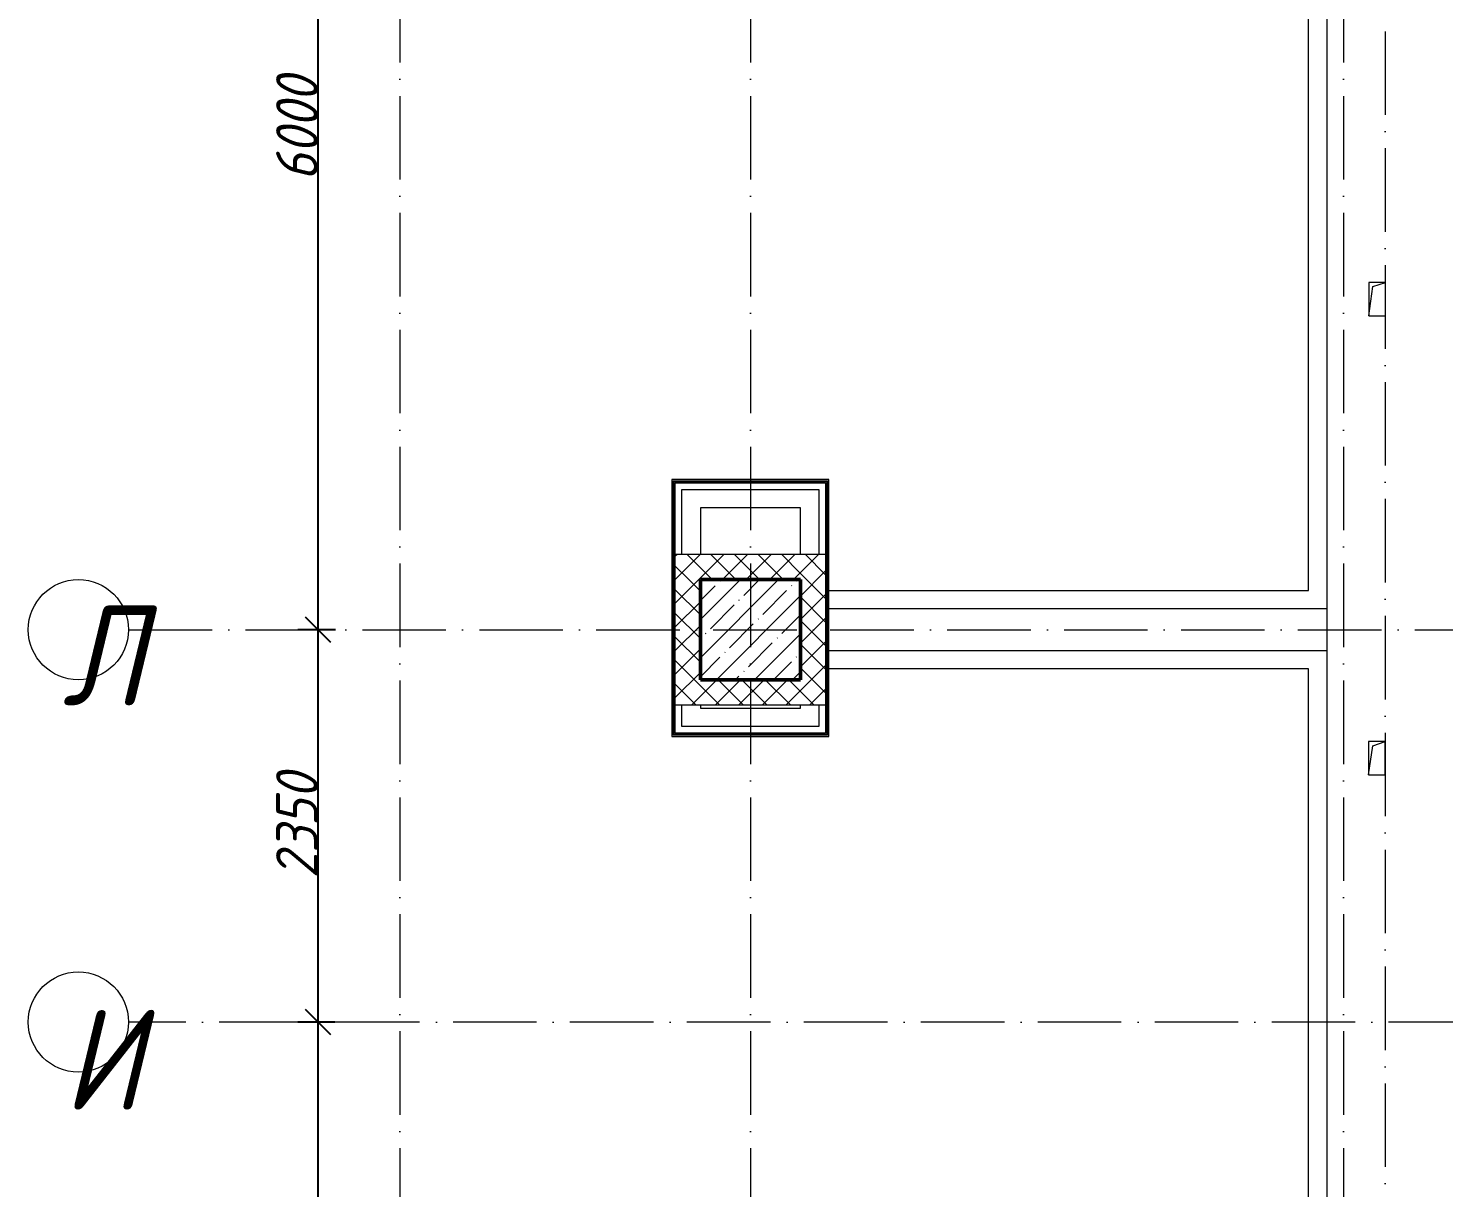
# Model space of a CAD drawing. Header units: millimetres. Extents: x -12989 to 629078, y -109036 to 555275.
# Drawn here: x 579740 to 588213, y 281231 to 288174 of the extents above; entities that cross this region are included whole.
import ezdxf

# ---------------------------------------------------------------- set-up
doc = ezdxf.new("R2010")
doc.units = ezdxf.units.MM
doc.linetypes.add('50_200_ШТРИХ_1Т_ш5_п1_п1_', pattern=[700, 500, -100, 0, -100])
for name, color, linetype, lineweight in [('A-____-____-DIMS', 7, 'Continuous', 9), ('A-FLOR-____-OTLN', 7, 'Continuous', 9), ('A-GENM-____-OTLN', 7, 'Continuous', 9), ('A-WALL-____-MCUT-3', 7, 'Continuous', 9), ('A-WALL-____-OTLN', 7, 'Continuous', 9), ('A-WALL-____-PATT-1', 7, 'Continuous', 9), ('A-WALL-FNSH-MCUT-1', 7, 'Continuous', 9), ('S-COLS-____-MCUT', 7, 'Continuous', 50), ('S-COLS-____-OTLN', 7, 'Continuous', 9), ('S-GRID-____-IDEN', 7, 'Continuous', 9), ('S-GRID-____-OTLN-1', 7, '50_200_ШТРИХ_1Т_ш5_п1_п1_', 9)]:
    doc.layers.add(name, color=color, linetype=linetype, lineweight=lineweight)
doc.styles.add('ISOCPEUR_I', font='isocpeui.ttf', dxfattribs={"width": 0.9, "height": 2.5})
doc.styles.add('ISOCPEUR_I_9', font='isocpeui.ttf', dxfattribs={"width": 0.9, "height": 250})
doc.dimstyles.new('ISO-2_5_0_9К_БОЛЬШОЙ_ОСИ', dxfattribs={"dimscale": 304.8, "dimtxt": 248.995294, "dimasz": 0.492126, "dimexe": 0.393701, "dimexo": 0, "dimgap": 0, "dimtad": 1, "dimdec": 0, "dimzin": 0, "dimdsep": 46, "dimtxsty": 'ISOCPEUR_I_9', "dimblk1": 'OBLIQUE', "dimblk2": 'OBLIQUE', "dimsah": 1, "dimcen": 0.09, "dimdle": 0.393701, "dimazin": 0, "dimtfac": 1, "dimtdec": 4, "dimtix": 1, "dimtmove": 0, "dimatfit": 3, "dimfxl": 1, "dimtvp": 1, "dimtolj": 1, "dimtzin": 0, "dimarcsym": 2})
pattern_1 = [(45, (513013.31, 265891.49), (-70.71068, 70.71068), []), (135, (513013.31, 265891.49), (-70.71068, -70.71068), [])]

# ---------------------------------------------------------------- blocks, each defined once
blk = doc.blocks.new('BSC_Колонна _Прямоугольная - 600х600-V12-АР1_План отверстий 1 этажа в осях 1-64_А-ГГ')
at = {"layer": 'S-COLS-____-OTLN'}
h = blk.add_hatch(dxfattribs=at)
h.set_pattern_fill('FP_42', color=256, style=0, pattern_type=2)
h.set_pattern_definition([(45, (-71050, -18681.04), (-114.04925, 114.04925), []), (45, (-70935.95, -18681.04), (-114.04925, 114.04925), [201.613, -40.323, 3.353, -36.97])])
h.paths.add_polyline_path([(-300, -300), (300, -300), (300, 300), (-300, 300), (-300, 113.3)], flags=0)
at = {"layer": 'S-COLS-____-MCUT'}
for p, q in [((300, 300), (-300, 300)), ((-300, 300), (-300, -300)), ((300, -300), (300, 300)), ((-300, -300), (300, -300))]:
    blk.add_line(p, q, dxfattribs=at)
blk = doc.blocks.new('AR_Отверстие прямоугольное _в плите_ - AR_Отверстие прямоугольное _в плите_-V181-АР1_План отверстий 1 этажа в осях 1-64_А-ГГ')
at = {"layer": 'A-GENM-____-OTLN'}
for p, q in [((50, 100), (-50, 100)), ((-50, 100), (-50, -100)), ((-25, 75), (50, 100)), ((50, -100), (50, 100)), ((-50, -100), (-25, 75)), ((-50, -100), (50, -100))]:
    blk.add_line(p, q, dxfattribs=at)
blk = doc.blocks.new('Ось сетки - Круг_Ø6_00__ISO-2_5_0_9K_-25732049-АР1_План отверстий 1 этажа в осях 1-64_А-ГГ')
at = {"layer": 'S-GRID-____-IDEN'}
blk.add_circle((0, 0), 3, dxfattribs=at)
blk = doc.blocks.new('_Oblique')
at = {"color": 0, "linetype": 'ByBlock', "lineweight": -2}
blk.add_line((-0.5, -0.5), (0.5, 0.5), dxfattribs=at)
blk = doc.blocks.new('*D5729')
at = {"layer": 'A-____-____-DIMS', "color": 0, "lineweight": -2, "transparency": 16777216}
for p, q in [((581473.7, 290692.5), (581473.7, 284452.5)), ((581579.7, 290572.5), (581353.7, 290572.5)), ((581579.7, 284572.5), (581353.7, 284572.5))]:
    blk.add_line(p, q, dxfattribs=at)
at = {"layer": 'Defpoints', "color": 0, "transparency": 16777216}
for p in [(581579.7, 290572.5), (581473.7, 284572.5), (581579.7, 284572.5)]:
    blk.add_point(p, dxfattribs=at)
at = {"layer": 'A-____-____-DIMS', "color": 0, "lineweight": -2, "transparency": 16777216, "xscale": 150, "yscale": 150, "zscale": 150}
for p, rotation in [((581473.7, 290572.5), 90), ((581473.7, 284572.5), 270)]:
    blk.add_blockref('_Oblique', p, dxfattribs=dict(at, rotation=rotation))
at = {"layer": 'A-____-____-DIMS', "color": 0, "transparency": 16777216, "insert": (581348.7, 287572.5), "char_height": 250, "width": 758.478, "attachment_point": 5, "rotation": 90, "style": 'ISOCPEUR_I_9'}
blk.add_mtext('\\A1;6000', dxfattribs=at)
blk = doc.blocks.new('*D5730')
at = {"layer": 'A-____-____-DIMS', "color": 0, "lineweight": -2, "transparency": 16777216}
for p, q in [((581473.7, 284692.5), (581473.7, 282102.5)), ((581579.7, 284572.5), (581353.7, 284572.5)), ((581579.7, 282222.5), (581353.7, 282222.5))]:
    blk.add_line(p, q, dxfattribs=at)
at = {"layer": 'Defpoints', "color": 0, "transparency": 16777216}
for p in [(581579.7, 284572.5), (581473.7, 282222.5), (581579.7, 282222.5)]:
    blk.add_point(p, dxfattribs=at)
at = {"layer": 'A-____-____-DIMS', "color": 0, "lineweight": -2, "transparency": 16777216, "xscale": 150, "yscale": 150, "zscale": 150}
for p, rotation in [((581473.7, 284572.5), 90), ((581473.7, 282222.5), 270)]:
    blk.add_blockref('_Oblique', p, dxfattribs=dict(at, rotation=rotation))
at = {"layer": 'A-____-____-DIMS', "color": 0, "transparency": 16777216, "insert": (581348.7, 283397.5), "char_height": 250, "width": 758.478, "attachment_point": 5, "rotation": 90, "style": 'ISOCPEUR_I_9'}
blk.add_mtext('\\A1;2350', dxfattribs=at)
blk = doc.blocks.new('*D5731')
at = {"layer": 'A-____-____-DIMS', "color": 0, "lineweight": -2, "transparency": 16777216}
for p, q in [((581473.7, 282342.5), (581473.7, 278202.5)), ((581579.7, 282222.5), (581353.7, 282222.5)), ((581579.7, 278322.5), (581353.7, 278322.5))]:
    blk.add_line(p, q, dxfattribs=at)
at = {"layer": 'Defpoints', "color": 0, "transparency": 16777216}
for p in [(581579.7, 282222.5), (581473.7, 278322.5), (581579.7, 278322.5)]:
    blk.add_point(p, dxfattribs=at)
at = {"layer": 'A-____-____-DIMS', "color": 0, "lineweight": -2, "transparency": 16777216, "xscale": 150, "yscale": 150, "zscale": 150}
for p, rotation in [((581473.7, 282222.5), 90), ((581473.7, 278322.5), 270)]:
    blk.add_blockref('_Oblique', p, dxfattribs=dict(at, rotation=rotation))
at = {"layer": 'A-____-____-DIMS', "color": 0, "transparency": 16777216, "insert": (581348.7, 280272.5), "char_height": 250, "width": 758.478, "attachment_point": 5, "rotation": 90, "style": 'ISOCPEUR_I_9'}
blk.add_mtext('\\A1;3900', dxfattribs=at)

msp = doc.modelspace()

# ---------------------------------------------------------------- hatches: boundary and pattern name
at = {"layer": 'A-WALL-____-PATT-1'}
h = msp.add_hatch(dxfattribs=at)
h.set_pattern_fill('FP_1', color=256, style=0, pattern_type=2)
h.set_pattern_definition(pattern_1)
h.paths.add_polyline_path([(583763.3109, 284872.5335), (584363.3109, 284872.5335), (584363.3109, 285022.5335), (583613.3109, 285022.5335), (583613.3109, 284872.5335), (583696.9323, 284872.5335)], flags=0)
h = msp.add_hatch(dxfattribs=at)
h.set_pattern_fill('FP_1', color=256, style=0, pattern_type=2)
h.set_pattern_definition(pattern_1)
h.paths.add_polyline_path([(584363.3109, 284122.5335), (584513.3109, 284122.5335), (584513.3109, 285022.5335), (584363.3109, 285022.5335), (584363.3109, 284272.5335)], flags=0)
h = msp.add_hatch(dxfattribs=at)
h.set_pattern_fill('FP_1', color=256, style=0, pattern_type=2)
h.set_pattern_definition(pattern_1)
h.paths.add_polyline_path([(583763.3109, 284122.5335), (583763.3109, 284872.5335), (583613.3109, 284872.5335), (583613.3109, 284122.5335), (583696.9323, 284122.5335)], flags=0)
h = msp.add_hatch(dxfattribs=at)
h.set_pattern_fill('FP_1', color=256, style=0, pattern_type=2)
h.set_pattern_definition(pattern_1)
h.paths.add_polyline_path([(584363.3109, 284122.5335), (584363.3109, 284272.5335), (583763.3109, 284272.5335), (583763.3109, 284122.5335)], flags=0)

# ---------------------------------------------------------------- linework, layer by layer
at = {"layer": 'A-FLOR-____-OTLN'}
msp.add_line((587513.3109, 284697.5335), (587513.3109, 284447.5335), dxfattribs=at)
at = {"layer": 'A-WALL-____-MCUT-3'}
for p, q in [((583601.3109, 285464.5335), (584525.3109, 285464.5335)), ((583601.3109, 283940.5335), (583601.3109, 285464.5335)), ((584525.3109, 285464.5335), (584525.3109, 283940.5335)), ((583606.3109, 285459.5335), (584520.3109, 285459.5335)), ((583606.3109, 283945.5335), (583606.3109, 285459.5335)), ((584520.3109, 285459.5335), (584520.3109, 283945.5335)), ((584513.3109, 285022.5335), (583613.3109, 285022.5335)), ((583613.3109, 284122.5335), (584513.3109, 284122.5335)), ((584525.3109, 283940.5335), (583601.3109, 283940.5335)), ((584520.3109, 283945.5335), (583606.3109, 283945.5335))]:
    msp.add_line(p, q, dxfattribs=at)
at = {"layer": 'A-WALL-____-OTLN'}
for p, q in [((587513.3109, 302447.5335), (587513.3109, 284697.5335)), ((587403.3109, 284807.5335), (587403.3109, 290337.5335)), ((583653.3109, 285412.5335), (584473.3109, 285412.5335)), ((583653.3109, 285022.5335), (583653.3109, 285412.5335)), ((584473.3109, 285412.5335), (584473.3109, 285022.5335)), ((584363.3109, 285302.5335), (583763.3109, 285302.5335)), ((583763.3109, 285302.5335), (583763.3109, 285022.5335)), ((584363.3109, 285022.5335), (584363.3109, 285302.5335)), ((584533.3109, 284807.5335), (587403.3109, 284807.5335)), ((587513.3109, 284697.5335), (584533.3109, 284697.5335)), ((584533.3109, 284447.5335), (587513.3109, 284447.5335)), ((587513.3109, 284447.5335), (587513.3109, 278722.5335)), ((587403.3109, 284337.5335), (584533.3109, 284337.5335)), ((587403.3109, 278757.5335), (587403.3109, 284337.5335)), ((583653.3109, 283992.5335), (583653.3109, 284122.5335)), ((583763.3109, 284122.5335), (583763.3109, 284102.5335)), ((584363.3109, 284102.5335), (584363.3109, 284122.5335)), ((584473.3109, 284122.5335), (584473.3109, 283992.5335)), ((583763.3109, 284102.5335), (584363.3109, 284102.5335)), ((584473.3109, 283992.5335), (583653.3109, 283992.5335))]:
    msp.add_line(p, q, dxfattribs=at)
at = {"layer": 'A-WALL-FNSH-MCUT-1'}
for p, q in [((584533.3109, 285472.5335), (583593.3109, 285472.5335)), ((583593.3109, 285472.5335), (583593.3109, 283932.5335)), ((584533.3109, 283932.5335), (584533.3109, 285472.5335)), ((583613.3109, 285452.5335), (584513.3109, 285452.5335)), ((583613.3109, 283952.5335), (583613.3109, 285452.5335)), ((584513.3109, 285452.5335), (584513.3109, 283952.5335)), ((584513.3109, 283952.5335), (583613.3109, 283952.5335)), ((583593.3109, 283932.5335), (584533.3109, 283932.5335))]:
    msp.add_line(p, q, dxfattribs=at)
at = {"layer": 'S-GRID-____-OTLN-1'}
for p, q in [((581963.3109, 315772.4512), (581963.3109, 261656.4634)), ((584063.3109, 315772.4512), (584063.3109, 261656.4634)), ((587613.3109, 315772.4512), (587613.3109, 277222.5335)), ((587863.3109, 315459.5772), (587863.3109, 277222.5335)), ((580340.0813, 284572.5335), (603332.0982, 284572.5335)), ((617087.7175, 282222.5335), (580340.0813, 282222.5335))]:
    msp.add_line(p, q, dxfattribs=at)

# ---------------------------------------------------------------- block references
at = {"layer": 'A-GENM-____-OTLN'}
for p in [(587814.8257, 286552.5335), (587813.3109, 283802.3461)]:
    msp.add_blockref('AR_Отверстие прямоугольное _в плите_ - AR_Отверстие прямоугольное _в плите_-V181-АР1_План отверстий 1 этажа в осях 1-64_А-ГГ', p, dxfattribs=at)
at = {"layer": 'S-COLS-____-OTLN'}
msp.add_blockref('BSC_Колонна _Прямоугольная - 600х600-V12-АР1_План отверстий 1 этажа в осях 1-64_А-ГГ', (584063.3109, 284572.5335), dxfattribs=at)
at = {"layer": 'S-GRID-____-IDEN', "xscale": 99.99999999999993, "yscale": 99.99999999999993, "zscale": 99.99999999999993}
for p, rotation in [((580040.0813, 284572.5335), 269.9999999999995), ((580040.0813, 282222.5335), 89.99999999999982)]:
    msp.add_blockref('Ось сетки - Круг_Ø6_00__ISO-2_5_0_9K_-25732049-АР1_План отверстий 1 этажа в осях 1-64_А-ГГ', p, dxfattribs=dict(at, rotation=rotation))

# ---------------------------------------------------------------- texts
at = {"layer": 'S-GRID-____-IDEN', "char_height": 600, "width": 223.670812, "attachment_point": 1, "style": 'ISOCPEUR_I'}
for s, insert in [('\\fISOCPEUR|b0|i1|c204|p34|;\\W.9;Л', (579942.1018, 284719.166)), ('\\fISOCPEUR|b0|i1|c204|p34|;\\W.9;И', (579947.2609, 282298.6094))]:
    msp.add_mtext(s, dxfattribs=dict(at, insert=insert))

# ---------------------------------------------------------------- dimensions: what is measured, and where the dimension line sits
at = {"layer": 'A-____-____-DIMS'}
for base, p1, p2, override, picture, middle in [((581473.6689, 284572.5335), (581579.7349, 290572.5335), (581579.7349, 284572.5335), {"dimpost": '<>', "dimfxl": 6000}, '*D5729', (581348.6689, 287572.5335)), ((581473.6689, 282222.5335), (581579.7349, 284572.5335), (581579.7349, 282222.5335), {"dimpost": '<>', "dimfxl": 2350}, '*D5730', (581348.6689, 283397.5335)), ((581473.6689, 278322.5335), (581579.7349, 282222.5335), (581579.7349, 278322.5335), {"dimpost": '<>', "dimfxl": 3900}, '*D5731', (581348.6689, 280272.5335))]:
    dim = msp.add_linear_dim(base=base, p1=p1, p2=p2, angle=90, dimstyle='ISO-2_5_0_9К_БОЛЬШОЙ_ОСИ', override=override, dxfattribs=at)
    dim.commit()
    dim.dimension.update_dxf_attribs({"geometry": picture, "text_midpoint": middle})

doc.saveas('drawing.dxf')
